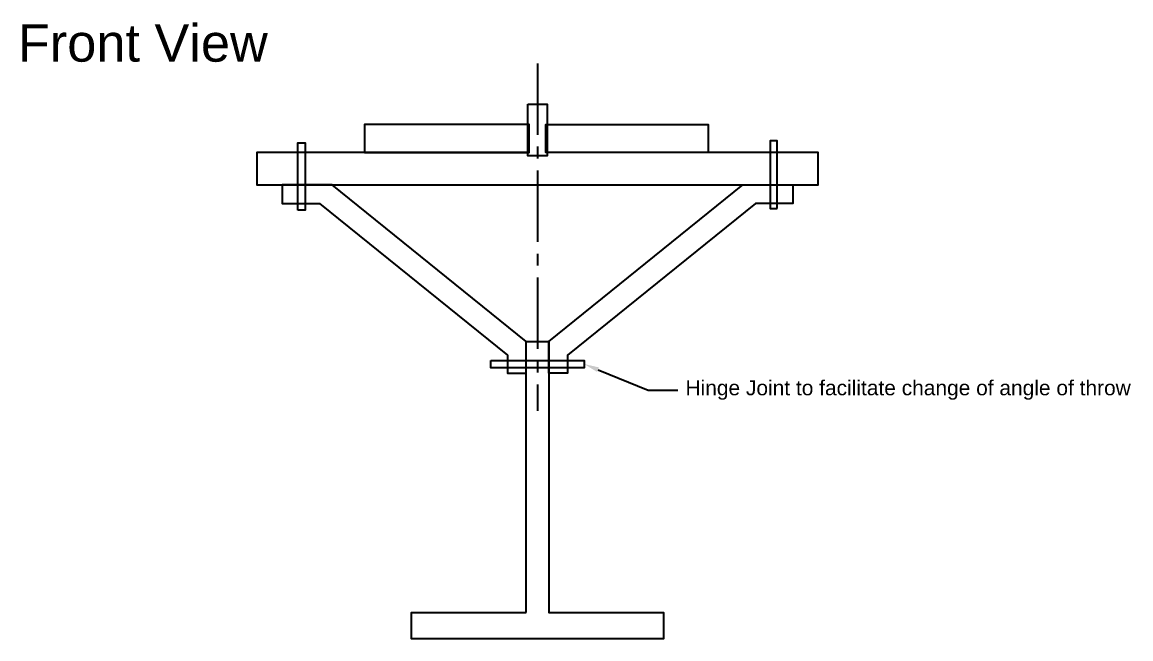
# Model space of a CAD drawing. Header units: millimetres. Extents: x 1800 to 2670, y 1294 to 1649.
# Drawn here: x 2191.2 to 2487.4, y 1293.6 to 1458.1 of the extents above; entities that cross this region are included whole.
import ezdxf
from ezdxf import colors
from ezdxf.entities.mleader import LeaderData, LeaderLine
from ezdxf.math import Vec2, Vec3

# ---------------------------------------------------------------- set-up
doc = ezdxf.new("R2010")
doc.units = ezdxf.units.MM
doc.linetypes.add('CENTER2', pattern=[28.575, 19.05, -3.175, 3.175, -3.175])
doc.styles.get("Standard").update_dxf_attribs({"font": 'arial.ttf'})

# ---------------------------------------------------------------- blocks, each defined once
blk = doc.blocks.new('*U37')
at = {"color": 0, "linetype": 'CENTER2', "transparency": 16777216}
blk.add_line((0, 28.07), (0, -64.65), dxfattribs=at)

msp = doc.modelspace()

# ---------------------------------------------------------------- linework, layer by layer
for points in [[(2326.26, 1436.28), (2331.47, 1436.28), (2331.47, 1422.46), (2326.26, 1422.46)], [(2282.6, 1423.39), (2326.64, 1423.39), (2326.64, 1430.84), (2282.6, 1430.84)], [(2374.47, 1423.32), (2331.09, 1423.32), (2331.09, 1430.84), (2374.47, 1430.84)], [(2264.83, 1407.98), (2264.83, 1425.98), (2266.76, 1425.98), (2266.76, 1407.98)], [(2392.91, 1408.44), (2392.91, 1426.44), (2390.97, 1426.44), (2390.97, 1408.44)], [(2325.87, 1300.56), (2325.87, 1372.94), (2331.87, 1372.94), (2331.87, 1300.56), (2362.52, 1300.56), (2362.52, 1293.56), (2295.21, 1293.56), (2295.21, 1300.56)], [(2316.41, 1367.87), (2341.32, 1367.87), (2341.32, 1365.93), (2316.41, 1365.93)]]:
    msp.add_lwpolyline(points, close=True)
for points in [[(2326.24, 1423.39), (2253.87, 1423.39), (2253.87, 1414.77), (2403.87, 1414.77), (2403.87, 1423.39), (2331.44, 1423.39)], [(2260.66, 1414.77), (2260.66, 1409.77), (2270.66, 1409.77), (2270.66, 1409.77), (2320.87, 1369.26), (2320.87, 1364.46), (2325.87, 1364.46), (2325.87, 1372.94), (2274.01, 1414.77), (2274.01, 1414.77), (2260.66, 1414.77)], [(2397.07, 1414.77), (2397.07, 1409.77), (2387.07, 1409.77), (2387.07, 1409.77), (2336.87, 1369.26), (2336.87, 1364.46), (2331.87, 1364.46), (2331.87, 1372.94), (2383.72, 1414.77), (2383.72, 1414.77), (2397.07, 1414.77)]]:
    msp.add_lwpolyline(points)

# ---------------------------------------------------------------- block references
at = {"linetype": 'CENTER2'}
msp.add_blockref('*U37', (2328.87, 1419.08), dxfattribs=at)

# ---------------------------------------------------------------- texts
at = {"insert": (2190.04, 1457.61), "char_height": 10, "attachment_point": 1}
msp.add_mtext_dynamic_manual_height_columns('Front View', width=74.0984, gutter_width=12.5, heights=[0], dxfattribs=at)

# ---------------------------------------------------------------- leaders
ml = msp.add_multileader_mtext('Standard')
ml.set_content('Hinge Joint to facilitate change of angle of throw', color=256)
ml.set_leader_properties()
ml.build(insert=Vec2(0, 0))
ctx = ml.context
ctx.base_point, ctx.plane_origin = Vec3(2366.39, 1359.97), Vec3(2341.66, 1366.9)
notes = []
notes.append((ctx, [(0, (1, 1, 0), (2358.39, 1359.97), (1, 0), 8, [(0, [(2341.32, 1366.9)], 0, [])])]))
ctx.mtext.insert, ctx.mtext.flow_direction = Vec3(2368.39, 1362.56), 5
for ctx, leaders in notes:
    for number, flags, end, landing, length, lines in leaders:
        leader = LeaderData()
        leader.index, (leader.has_last_leader_line, leader.has_dogleg_vector, leader.attachment_direction) = number, flags
        leader.last_leader_point, leader.dogleg_vector, leader.dogleg_length = Vec3(end), Vec3(landing), length
        for number, points, colour, breaks in lines:
            line = LeaderLine()
            line.index, line.vertices, line.color, line.breaks = number, Vec3.list(points), colors.encode_raw_color(colour), breaks
            leader.lines.append(line)
        ctx.leaders.append(leader)

doc.saveas('drawing.dxf')
